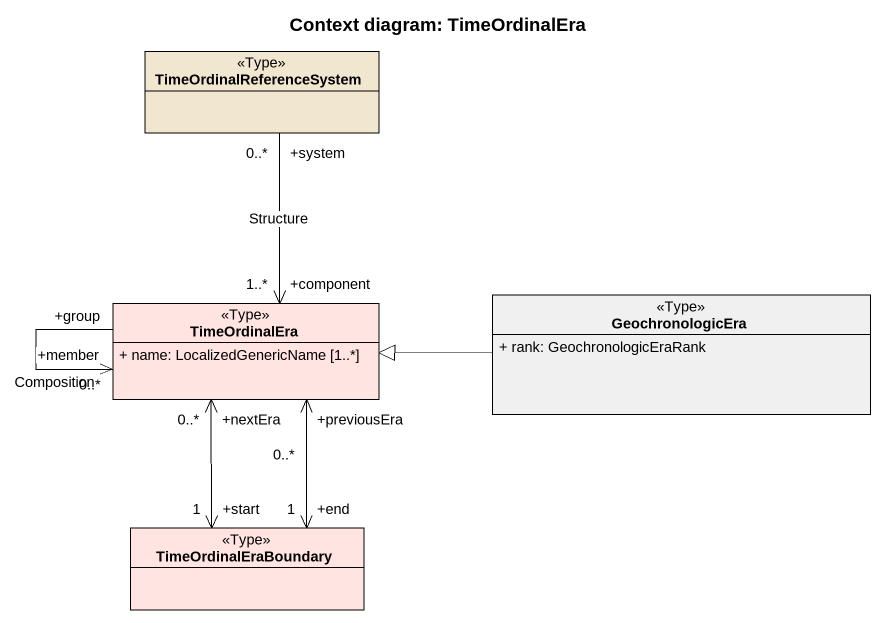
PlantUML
@startuml
title Context diagram: TimeOrdinalEra
hide circle
hide empty members
skinparam classAttributeIconSize 0
class TimeOrdinalReferenceSystem <<Type>> #F1E6CF
class TimeOrdinalEra <<Type>> #FFE4E1 {
  + name: LocalizedGenericName [1..*]
}
class GeochronologicEra <<Type>> #F0F0F0 {
  + rank: GeochronologicEraRank
}
class TimeOrdinalEraBoundary <<Type>> #FFE4E1
TimeOrdinalEra "+component\n1..*" <-up- "+system\n0..*" TimeOrdinalReferenceSystem : Structure
TimeOrdinalEra "+group" --> "+member\n0..*" TimeOrdinalEra : Composition
GeochronologicEra -left-|> TimeOrdinalEra
TimeOrdinalEraBoundary "+start\n1" <-up-> "+nextEra\n0..*" TimeOrdinalEra
TimeOrdinalEraBoundary "+end\n1" <-up-> "+previousEra\n0..*" TimeOrdinalEra
@enduml
